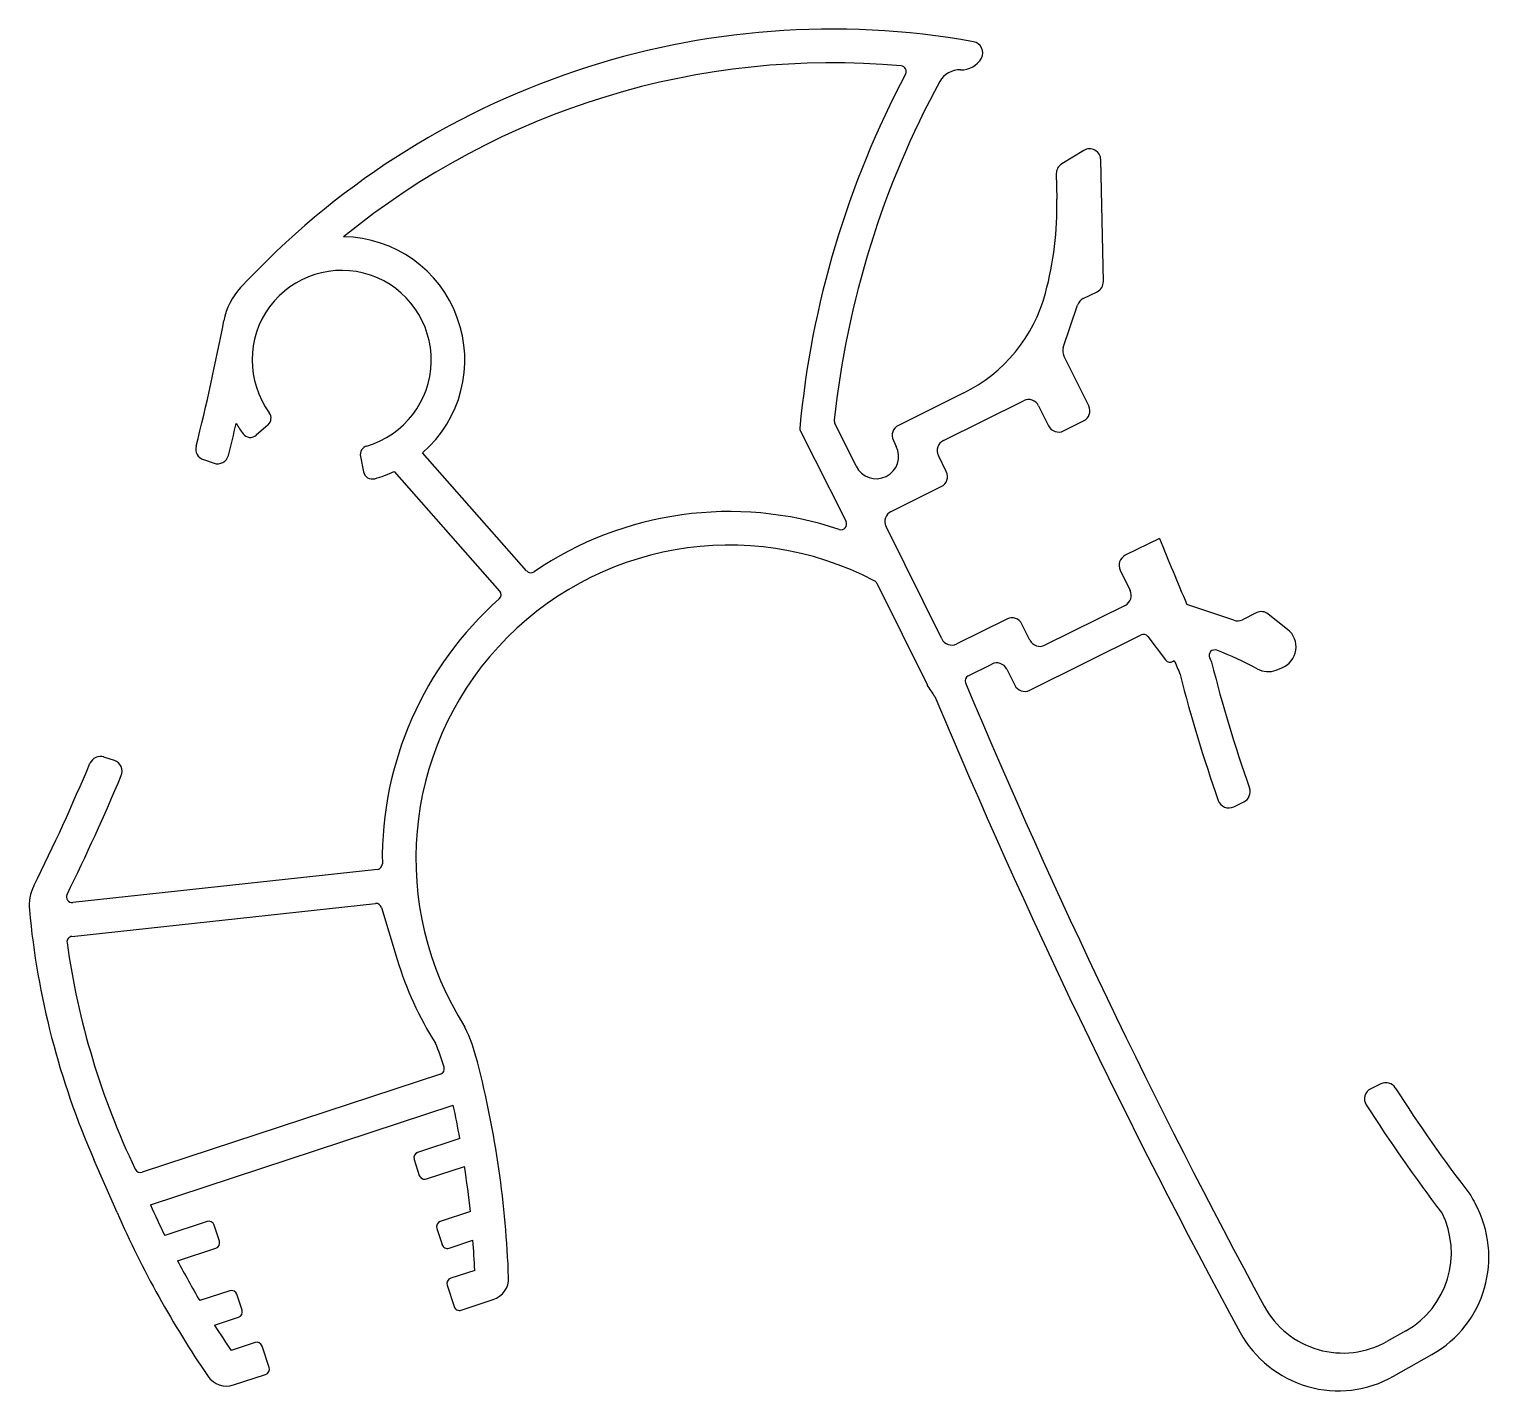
# Model space of a CAD drawing. Extents: x 2810.9 to 2876.1, y 1442.4 to 1503.2.
import ezdxf

# ---------------------------------------------------------------- set-up
doc = ezdxf.new("R2010")
doc.units = 0
doc.layers.get('0').update_dxf_attribs({"linetype": 'CONTINUOUS'})

msp = doc.modelspace()

# ---------------------------------------------------------------- linework, layer by layer
for p, q in [((2858.029, 1497.754), (2857.041, 1497.156)), ((2858.902, 1491.904), (2858.788, 1497.337)), ((2856.8, 1496.717), (2856.824, 1495.584)), ((2858.001, 1491.137), (2858.624, 1491.446)), ((2857.115, 1488.962), (2857.75, 1490.848)), ((2858.248, 1486.347), (2857.14, 1488.581)), ((2852.666, 1486.927), (2849.748, 1485.48)), ((2851.759, 1484.803), (2855.342, 1486.58)), ((2856.012, 1486.355), (2856.457, 1485.459)), ((2821.592, 1485.506), (2821.066, 1485.041)), ((2845.369, 1485.222), (2846.681, 1482.628)), ((2847.864, 1483.652), (2846.911, 1485.574)), ((2857.127, 1485.233), (2858.023, 1485.677)), ((2849.523, 1484.81), (2849.656, 1484.541)), ((2818.705, 1483.948), (2819.181, 1483.789)), ((2825.72, 1484.094), (2825.859, 1483.405)), ((2833.145, 1478.984), (2828.498, 1484.252)), ((2851.888, 1483.416), (2851.533, 1484.133)), ((2827.229, 1483.423), (2831.939, 1478.084)), ((2846.681, 1482.627), (2847.409, 1481.183)), ((2849.423, 1481.635), (2851.663, 1482.746)), ((2851.686, 1475.948), (2849.197, 1480.965)), ((2861.405, 1480.434), (2859.882, 1479.679)), ((2859.656, 1479.009), (2860.1, 1478.113)), ((2848.78, 1478.434), (2851.041, 1473.883)), ((2859.875, 1477.443), (2856.291, 1475.665)), ((2864.73, 1476.777), (2862.631, 1477.484)), ((2854.596, 1476.833), (2852.356, 1475.722)), ((2865.735, 1477.112), (2865.112, 1476.803)), ((2867.132, 1476.37), (2866.268, 1477.056)), ((2855.621, 1475.891), (2855.266, 1476.608)), ((2855.614, 1473.655), (2860.585, 1476.121)), ((2860.896, 1476.046), (2861.673, 1475.006)), ((2852.868, 1474.302), (2853.919, 1474.823)), ((2862.023, 1474.955), (2862.065, 1474.987)), ((2854.589, 1474.597), (2854.944, 1473.881)), ((2862.337, 1474.356), (2862.327, 1474.353)), ((2866.621, 1474.555), (2866.878, 1474.657)), ((2814.736, 1470.514), (2814.261, 1470.673)), ((2864.725, 1468.453), (2865.178, 1468.673)), ((2826.476, 1465.651), (2812.868, 1464.175)), ((2812.835, 1462.662), (2826.394, 1464.133)), ((2826.66, 1463.957), (2827.364, 1461.635)), ((2829.296, 1456.515), (2815.968, 1452.136)), ((2871.302, 1456.083), (2870.849, 1455.863)), ((2816.341, 1450.679), (2829.866, 1455.124)), ((2830.162, 1453.642), (2828.275, 1453.022)), ((2814.85, 1450.342), (2813.816, 1452.699)), ((2828.115, 1452.706), (2828.349, 1451.994)), ((2828.665, 1451.834), (2830.371, 1452.395)), ((2818.869, 1449.931), (2816.982, 1449.311)), ((2830.63, 1450.375), (2829.289, 1449.934)), ((2874.009, 1450.334), (2874.017, 1450.339)), ((2819.419, 1449.059), (2819.185, 1449.772)), ((2829.13, 1449.619), (2829.364, 1448.906)), ((2817.554, 1448.183), (2819.26, 1448.744)), ((2829.679, 1448.747), (2830.745, 1449.097)), ((2830.824, 1447.754), (2829.753, 1447.402)), ((2819.884, 1446.844), (2818.543, 1446.403)), ((2820.434, 1445.972), (2820.199, 1446.684)), ((2829.593, 1447.087), (2829.905, 1446.137)), ((2830.221, 1445.977), (2831.651, 1446.447)), ((2819.209, 1445.306), (2820.274, 1445.656)), ((2872.414, 1445.056), (2871.571, 1444.58)), ((2821.012, 1444.53), (2819.941, 1444.178)), ((2821.64, 1443.421), (2821.328, 1444.371)), ((2871.866, 1443.024), (2873.58, 1443.993)), ((2820.051, 1442.635), (2821.481, 1443.105))]:
    msp.add_line(p, q)
for centre, radius, start, end in [((2846.781, 1467.167), 36, 79.88514, 137.19719), ((2853.015, 1502.115), 0.5, 331.80233, 79.88514), ((2846.781, 1467.167), 34.5, 84.85583, 129.2133), ((2849.852, 1501.279), 0.25, 332.01641, 84.85583), ((2852.575, 1502.351), 1, 267.19139, 331.80233), ((2887.162, 1481.454), 42, 152.01641, 174.66679), ((2887.162, 1481.454), 40.5, 151.41484, 173.96575), ((2852.477, 1500.354), 1, 87.19139, 151.41484), ((2858.288, 1497.326), 0.5, 1.20538, 121.20538), ((2857.3, 1496.728), 0.5, 121.20538, 181.20538), ((2841.828, 1495.268), 15, 345.00202, 1.20538), ((2824.883, 1488.398), 5.5, 311.08321, 89.10447), ((2824.883, 1488.398), 4, 286.21392, 216.08924), ((2822.569, 1489.589), 3, 137.19719, 169.17549), ((2858.402, 1491.894), 0.5, 296.38385, 1.20538), ((2849.555, 1493.198), 7, 296.38385, 345.00202), ((2858.224, 1490.689), 0.5, 116.38385, 161.38385), ((2722.875, 1508.651), 98.5, 345.83384, 349.17549), ((2857.588, 1488.803), 0.5, 161.38385, 206.38385), ((2855.564, 1486.132), 0.5, 26.38385, 116.38385), ((2821.328, 1485.806), 0.4, 311.41763, 36.08924), ((2857.8, 1486.125), 0.5, 296.38385, 26.38385), ((2722.875, 1508.651), 100, 345.81197, 346.64923), ((2824.883, 1488.398), 5.5, 211.06188, 216.82228), ((2820.801, 1485.341), 0.4, 216.82228, 311.41763), ((2845.593, 1485.335), 0.25, 174.66679, 206.81383), ((2847.135, 1485.685), 0.25, 173.96575, 206.38385), ((2849.971, 1485.032), 0.5, 116.38385, 206.38385), ((2856.904, 1485.681), 0.5, 206.38385, 296.38385), ((2818.864, 1484.423), 0.5, 165.83384, 251.48909), ((2826.112, 1484.173), 0.4, 106.21392, 191.41763), ((2848.76, 1484.097), 1, 206.38385, 26.38385), ((2851.981, 1484.355), 0.5, 116.38385, 206.38385), ((2819.34, 1484.263), 0.5, 251.48909, 345.81197), ((2826.251, 1483.485), 0.4, 191.41763, 285.55437), ((2824.883, 1488.398), 5.5, 285.55437, 295.24312), ((2851.441, 1483.194), 0.5, 296.38385, 26.38385), ((2846.458, 1482.515), 0.25, 26.74776, 26.81383), ((2842.197, 1466.131), 15.5, 71.53537, 124.25204), ((2849.645, 1481.187), 0.5, 116.38385, 206.38385), ((2847.186, 1481.07), 0.25, 251.53537, 26.74776), ((2842.197, 1466.131), 14, 62.45572, 212.4895), ((3139.041, 1594.093), 300, 202.26324, 202.87346), ((2860.104, 1479.231), 0.5, 116.38385, 206.38385), ((2833.333, 1479.149), 0.25, 221.41763, 304.25204), ((2831.752, 1477.918), 0.25, 311.54636, 41.41763), ((2848.556, 1478.322), 0.25, 26.41763, 62.45572), ((2859.653, 1477.891), 0.5, 296.38385, 26.38385), ((2842.197, 1466.131), 15.5, 131.54636, 180.84206), ((2854.818, 1476.385), 0.5, 26.38385, 116.38385), ((2864.889, 1477.251), 0.5, 251.38385, 296.38385), ((2865.957, 1476.664), 0.5, 51.56232, 116.38385), ((2860.696, 1475.897), 0.25, 36.75828, 116.38385), ((2866.51, 1475.587), 1, 291.56232, 51.56232), ((2852.134, 1476.17), 0.5, 206.38385, 296.38385), ((2856.069, 1476.113), 0.5, 206.38385, 296.38385), ((2863.876, 1475.206), 0.25, 69.10442, 203.36714), ((2858.615, 1461.426), 15, 61.48463, 69.10442), ((2854.141, 1474.375), 0.5, 26.38385, 116.38385), ((2861.874, 1475.156), 0.25, 216.75828, 306.75828), ((3139.041, 1594.093), 301.5, 203.26889, 203.39932), ((3139.041, 1594.093), 300, 203.36714, 203.40956), ((2926.981, 1490.949), 65.25, 194.23636, 199.38789), ((2852.979, 1474.078), 0.25, 116.38385, 202.76015), ((2926.981, 1490.949), 66.75, 194.39705, 199.43754), ((2866.253, 1475.485), 1, 241.48463, 291.56232), ((2808.117, 1445.277), 51.582, 32.9988, 33.68061), ((3139.041, 1594.093), 311.968, 202.76629, 208.55194), ((3139.041, 1594.093), 310.468, 202.76015, 208.45693), ((2855.392, 1474.103), 0.5, 206.38385, 296.38385), ((2722.875, 1508.651), 98.5, 333.64102, 337.14434), ((2814.102, 1470.199), 0.5, 71.48909, 157.14434), ((2814.577, 1470.039), 0.5, 337.16621, 71.48909), ((2722.875, 1508.651), 100, 333.82099, 337.16621), ((2864.959, 1469.123), 0.5, 295.93779, 19.38789), ((2864.507, 1468.903), 0.5, 199.43754, 295.93779), ((2826.449, 1465.899), 0.25, 276.19053, 0.84206), ((2812.926, 1464.03), 2, 153.64102, 185.29352), ((2812.841, 1464.423), 0.25, 153.82099, 276.19053), ((2846.781, 1467.167), 36, 185.29352, 203.69541), ((2826.421, 1463.885), 0.25, 16.86177, 96.19053), ((2812.862, 1462.414), 0.25, 96.19053, 187.97664), ((2846.781, 1467.167), 34.5, 187.97664, 205.58992), ((2842.197, 1466.131), 15.5, 196.86177, 212.11151), ((2822.455, 1454.875), 8.769, 14.41454, 25.21434), ((2822.455, 1454.875), 7.269, 15.51627, 24.51692), ((2829.218, 1456.753), 0.25, 288.19053, 15.51627), ((2787.317, 1445.844), 45.049, 2.02108, 14.41454), ((2871.068, 1455.414), 0.5, 115.93779, 212.43804), ((2871.52, 1455.634), 0.5, 32.48769, 115.93779), ((2926.981, 1490.949), 65.25, 212.48769, 217.63921), ((2787.317, 1445.844), 43.549, 10.31555, 12.30346), ((2926.981, 1490.949), 66.75, 212.43804, 217.47852), ((2828.353, 1452.784), 0.25, 108.19053, 198.19053), ((2815.89, 1452.373), 0.25, 205.58992, 288.19053), ((2828.587, 1452.072), 0.25, 198.19053, 288.19053), ((2787.317, 1445.844), 43.549, 5.97203, 8.65175), ((2856.101, 1468.446), 43.549, 204.0776, 206.0655), ((2871.119, 1448.345), 5, 299.48524, 28.54592), ((3139.041, 1594.093), 300, 208.46601, 208.54592), ((2856.101, 1468.446), 45.049, 203.69541, 214.35997), ((2818.947, 1449.694), 0.25, 18.19053, 108.19053), ((2829.367, 1449.697), 0.25, 108.19053, 198.19053), ((2870.445, 1448.538), 4, 299.48524, 26.74982), ((2819.181, 1448.981), 0.25, 288.19053, 18.19053), ((2829.601, 1448.984), 0.25, 198.19053, 288.19053), ((2787.317, 1445.844), 43.549, 2.51466, 4.28371), ((2856.101, 1468.446), 43.549, 207.72931, 210.40903), ((2829.831, 1447.165), 0.25, 108.19053, 198.19053), ((2831.339, 1447.397), 1, 288.19053, 2.02108), ((2819.962, 1446.606), 0.25, 18.19053, 108.19053), ((2830.143, 1446.215), 0.25, 198.19053, 288.19053), ((2869.602, 1448.062), 4, 208.45693, 299.48524), ((2820.196, 1445.894), 0.25, 288.19053, 18.19053), ((2856.101, 1468.446), 43.549, 212.09735, 213.8664), ((2869.405, 1447.376), 5, 208.55194, 299.48524), ((2821.09, 1444.293), 0.25, 18.19053, 108.19053), ((2821.403, 1443.343), 0.25, 288.19053, 18.19053), ((2819.738, 1443.585), 1, 214.35997, 288.19053)]:
    msp.add_arc(centre, radius, start, end)

doc.saveas('drawing.dxf')
